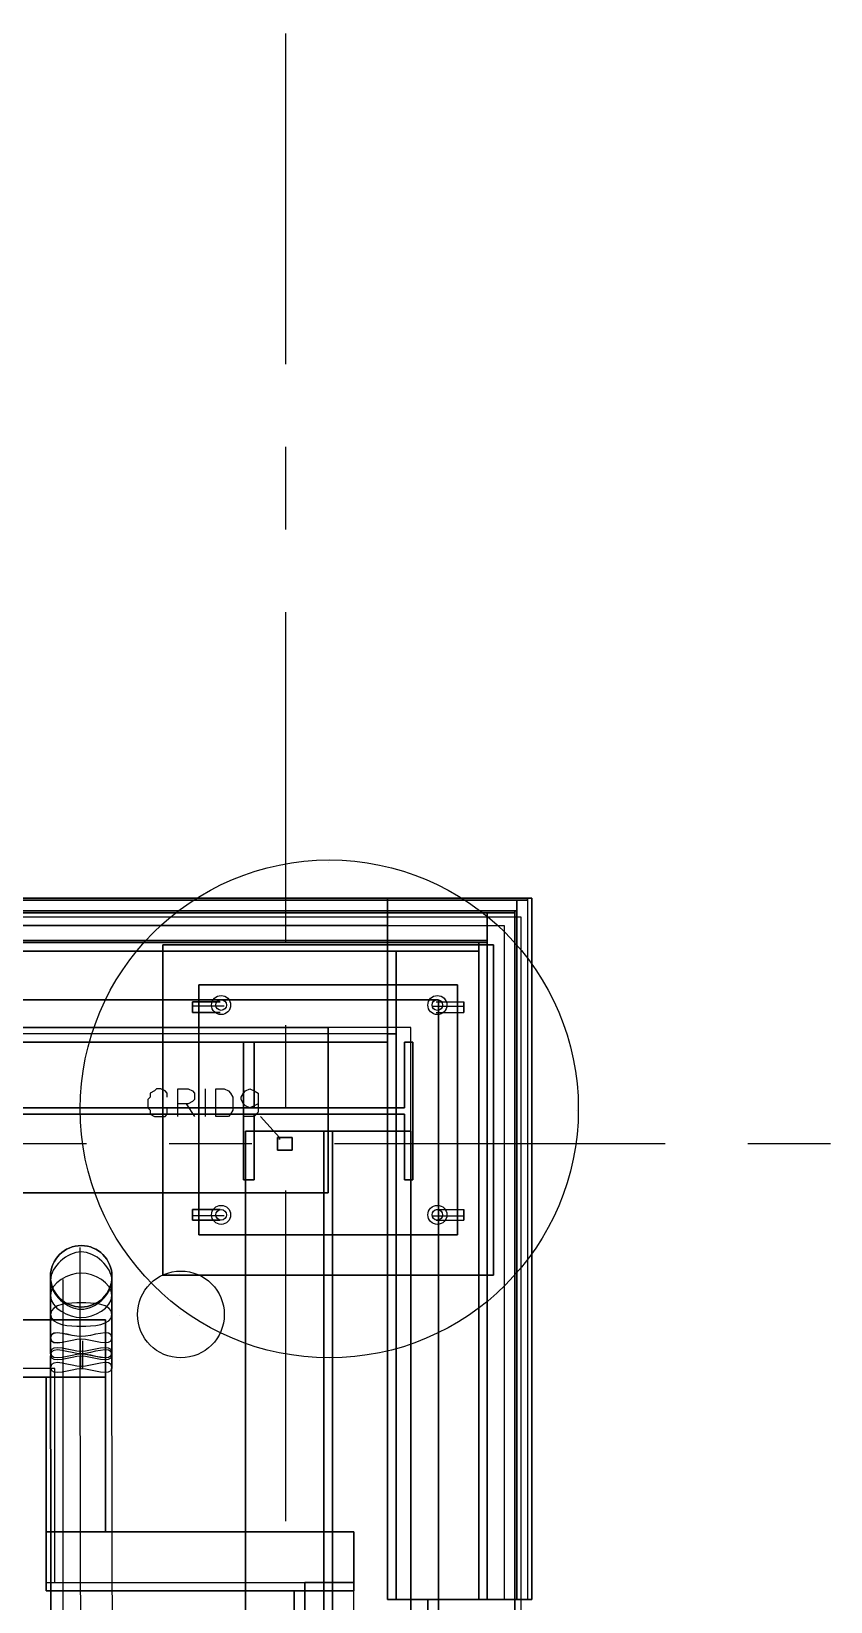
# Model space of a CAD drawing. Header units: metres. Extents: x 114 to 218, y 8 to 180.
# Drawn here: x 199.64 to 205.44, y 75.3 to 86.7 of the extents above; entities that cross this region are included whole.
import ezdxf

# ---------------------------------------------------------------- set-up
doc = ezdxf.new("R2010")
doc.units = ezdxf.units.M
doc.header["$MEASUREMENT"] = 0
for name, color, linetype in [('_Route', 7, 'Continuous'), ('A-2D-GLAZ-CWMG', 7, 'Continuous'), ('A-2D-I-WALL', 7, 'Continuous'), ('A-2D-WALL', 7, 'Continuous'), ('A-3D-GLAZ-CWMG', 7, 'Continuous'), ('A-3D-I-WALL', 7, 'Continuous'), ('A-3D-WALL', 7, 'Continuous'), ('A-TFP-GRID-REFERENCE', 7, 'Continuous'), ('A_GRID', 7, 'Continuous'), ('PL-STO-Pipe', 7, 'Continuous'), ('PL-WA-Connector', 7, 'Continuous'), ('PL-WA-Fitting', 7, 'Continuous'), ('PL-WA-Pipe', 7, 'Continuous'), ('S-3D-BEAM', 7, 'Continuous'), ('S-3D-Cols', 7, 'Continuous'), ('S-3D-FTNG', 7, 'Continuous'), ('S-3D-PILR', 7, 'Continuous'), ('S-3D-SLAB', 7, 'Continuous'), ('S-3D-Steel', 7, 'Continuous'), ('S-3D-WALL', 7, 'Continuous')]:
    doc.layers.add(name, color=color, linetype=linetype)

msp = doc.modelspace()

# ---------------------------------------------------------------- linework, layer by layer
at = {"layer": '_Route', "color": 4, "true_color": 0x00ffff}
msp.add_lwpolyline([(168.404, 68.428), (199.875, 68.428), (199.875, 77.642)], dxfattribs=at)
msp.add_lwpolyline([(168.404, 68.428), (199.875, 68.428), (199.875, 77.642)], dxfattribs=at)
at = {"layer": 'A-2D-GLAZ-CWMG', "color": 9, "true_color": 0xbababa}
msp.add_lwpolyline([(202.521, 75.073), (203.152, 75.073), (203.152, 75.319), (202.521, 75.319), (202.521, 75.073)], dxfattribs=at)
at = {"layer": 'A-2D-I-WALL', "color": 9, "true_color": 0xbababa}
for points in [[(200.183, 77.35), (197.137, 77.35)], [(200.183, 75.811), (200.183, 77.35)], [(199.814, 76.996), (197.137, 76.996), (197.137, 76.934)], [(199.814, 75.442), (199.814, 76.996)], [(197.137, 76.934), (199.752, 76.934)], [(199.752, 76.934), (199.752, 75.381)], [(201.983, 75.811), (200.183, 75.811)], [(201.983, 69.059), (201.983, 75.811)], [(199.752, 75.381), (201.552, 75.381)], [(199.814, 75.442), (201.629, 75.442)], [(201.552, 75.381), (201.552, 69.474)], [(201.629, 69.413), (201.629, 75.442)]]:
    msp.add_lwpolyline(points, dxfattribs=at)
at = {"layer": 'A-2D-WALL', "color": 9, "true_color": 0xbababa}
for points in [[(203.275, 80.411), (197.337, 80.411), (197.337, 79.365)], [(203.244, 80.395), (197.337, 80.395)], [(203.244, 80.395), (203.244, 75.319)], [(203.275, 75.319), (203.275, 80.411)], [(203.167, 80.318), (197.337, 80.318)], [(203.152, 80.303), (197.337, 80.303)], [(203.152, 80.303), (203.152, 75.319)], [(203.167, 80.318), (203.167, 75.319)], [(202.952, 80.103), (197.337, 80.103)], [(202.952, 80.088), (197.337, 80.088)], [(202.89, 80.026), (197.337, 80.026)], [(202.89, 80.026), (202.89, 75.319)], [(202.952, 80.103), (202.952, 75.319)], [(202.952, 80.088), (202.952, 75.319)], [(202.29, 79.426), (197.337, 79.426)], [(197.337, 79.365), (202.229, 79.365)], [(202.229, 79.365), (202.229, 75.319), (203.275, 75.319)], [(202.29, 79.426), (202.29, 75.319)]]:
    msp.add_lwpolyline(points, dxfattribs=at)
at = {"layer": 'A-3D-GLAZ-CWMG', "color": 8, "true_color": 0x808080}
for points in [[(202.521, 75.319), (202.521, 75.319)], [(203.152, 75.073), (203.152, 75.319), (202.521, 75.319), (202.521, 75.073), (203.152, 75.073), (202.521, 75.073), (202.521, 75.319), (203.152, 75.319), (203.152, 75.073)], [(202.521, 75.319), (202.521, 75.319)], [(202.521, 75.319), (202.521, 75.319)], [(202.521, 75.073), (202.521, 75.319), (203.152, 75.319), (203.152, 75.073), (203.152, 75.073), (202.521, 75.073), (202.521, 75.319), (203.152, 75.319), (203.152, 75.073), (202.521, 75.073)], [(202.521, 75.319), (202.521, 75.319)], [(202.521, 68.72), (202.521, 75.319)], [(202.521, 68.72), (202.521, 75.319)], [(203.152, 75.319), (202.521, 75.319), (203.152, 75.319)], [(202.521, 75.319), (202.521, 75.319)], [(202.521, 75.319), (202.521, 75.319)], [(203.152, 75.319), (203.152, 75.319)], [(203.152, 75.319), (203.152, 75.319)], [(203.152, 75.319), (203.152, 75.319)], [(203.152, 75.319), (203.152, 75.319)], [(203.152, 68.72), (203.152, 75.319)], [(203.152, 75.319), (203.152, 68.72)]]:
    msp.add_lwpolyline(points, dxfattribs=at)
at = {"layer": 'A-3D-I-WALL', "color": 42, "true_color": 0xdda500}
for points in [[(197.137, 77.35), (200.183, 77.35), (197.137, 77.35)], [(200.183, 76.934), (200.183, 77.35)], [(200.183, 77.35), (200.183, 76.934)], [(200.183, 77.35), (200.183, 77.35)], [(197.137, 76.934), (199.752, 76.934), (200.183, 76.934), (199.752, 76.934), (197.137, 76.934)], [(199.752, 76.934), (199.752, 76.934)], [(200.183, 76.934), (199.752, 76.934), (200.183, 76.934)], [(199.752, 76.934), (199.752, 75.811), (199.752, 76.934)], [(199.752, 76.934), (199.752, 76.934)], [(200.183, 76.934), (200.183, 76.934)], [(200.183, 76.934), (200.183, 75.811), (200.183, 76.934)], [(200.183, 76.934), (200.183, 76.934)], [(201.983, 75.811), (199.752, 75.811), (199.752, 75.442), (201.629, 75.442), (201.983, 75.442), (201.983, 75.811)], [(199.752, 75.811), (199.752, 75.381), (201.552, 75.381), (201.983, 75.381), (201.983, 75.811), (201.983, 75.442), (201.983, 75.381), (201.552, 75.381), (199.752, 75.381), (199.752, 75.811)], [(201.983, 75.811), (200.183, 75.811), (199.752, 75.811), (201.983, 75.811)], [(199.752, 75.811), (199.752, 75.811)], [(199.752, 75.811), (199.752, 75.811)], [(199.752, 75.811), (200.183, 75.811)], [(200.183, 75.811), (199.752, 75.811)], [(199.752, 75.811), (199.752, 75.811)], [(200.183, 75.811), (200.183, 75.811)], [(200.183, 75.811), (200.183, 75.811)], [(201.983, 75.811), (201.983, 75.811)], [(201.983, 75.811), (201.983, 75.811)], [(199.752, 75.442), (199.752, 75.381), (201.552, 75.381), (201.629, 75.381), (201.629, 75.442)], [(199.752, 75.442), (199.752, 75.442)], [(199.752, 75.381), (199.752, 75.381)], [(199.752, 75.381), (199.752, 75.381)], [(201.629, 69.413), (201.552, 69.413), (201.552, 69.474), (201.552, 75.381), (201.629, 75.381), (201.629, 69.413), (201.629, 69.059), (201.983, 69.059), (201.983, 75.381), (201.983, 75.442), (201.629, 75.442), (201.629, 75.381)], [(201.552, 75.381), (201.552, 75.381)], [(201.552, 75.381), (201.552, 75.381)], [(201.552, 75.381), (201.552, 75.381)], [(201.983, 69.059), (201.983, 75.381), (201.552, 75.381)], [(201.983, 69.059), (201.629, 69.059), (201.552, 69.059), (201.983, 69.059), (201.983, 75.381), (201.552, 75.381), (201.552, 69.474), (201.552, 69.059), (201.552, 69.474), (201.552, 75.381)], [(201.552, 75.381), (201.552, 75.381)], [(201.552, 75.381), (201.552, 75.381)], [(201.629, 75.442), (201.629, 75.442)], [(201.629, 75.442), (201.629, 75.442)], [(201.629, 75.381), (201.629, 75.381)], [(201.629, 75.381), (201.629, 75.381)], [(201.983, 75.442), (201.983, 75.442)], [(201.983, 75.442), (201.983, 75.442)], [(201.983, 75.442), (201.983, 75.442)], [(201.983, 75.381), (201.983, 75.381)], [(201.983, 75.381), (201.983, 75.381)], [(201.983, 75.381), (201.983, 75.381)], [(201.983, 75.381), (201.983, 75.381)]]:
    msp.add_lwpolyline(points, dxfattribs=at)
at = {"layer": 'A-3D-WALL', "color": 113, "true_color": 0x6edda5}
for points in [[(197.337, 80.318), (197.337, 80.395), (202.229, 80.395), (203.167, 80.395), (203.244, 80.395), (203.244, 80.411), (202.229, 80.411), (197.337, 80.411), (197.337, 80.395)], [(202.229, 80.411), (197.337, 80.411), (202.229, 80.411), (197.337, 80.411), (197.337, 79.365)], [(197.337, 79.365), (197.337, 80.411), (202.229, 80.411), (202.229, 79.365), (197.337, 79.365), (202.229, 79.365)], [(197.337, 80.303), (197.337, 80.318), (202.229, 80.318), (203.152, 80.318), (203.167, 80.318), (203.167, 80.395), (202.229, 80.395)], [(202.229, 75.319), (202.229, 75.319), (202.229, 79.365), (202.229, 80.411), (202.229, 80.211), (203.075, 80.211), (203.075, 75.319), (203.275, 75.319), (202.229, 75.319)], [(202.229, 80.411), (202.229, 80.211), (203.075, 80.211), (203.075, 75.319), (203.275, 75.319)], [(203.275, 80.411), (202.229, 80.411), (203.244, 80.411), (203.275, 80.411)], [(202.229, 80.411), (203.275, 80.411), (202.229, 80.411), (202.229, 79.365), (202.229, 75.319), (203.275, 75.319), (203.275, 80.411), (203.275, 75.319), (203.275, 80.411), (203.275, 75.319)], [(202.229, 80.411), (202.229, 80.411)], [(202.229, 80.411), (202.229, 80.211), (202.229, 80.411), (202.229, 79.365)], [(202.229, 80.411), (202.229, 80.411)], [(202.229, 80.411), (202.229, 80.411)], [(202.229, 80.411), (202.229, 80.411)], [(202.229, 80.395), (202.229, 80.395)], [(203.167, 80.395), (203.167, 80.318)], [(203.167, 80.395), (203.244, 80.395)], [(203.167, 80.395), (203.167, 80.395)], [(203.167, 80.395), (203.167, 80.395)], [(203.275, 75.319), (203.275, 80.411), (203.244, 80.411), (203.244, 80.395), (203.244, 75.319), (203.275, 75.319)], [(203.244, 80.411), (203.244, 80.411)], [(203.244, 80.411), (203.244, 80.411)], [(203.244, 80.411), (203.244, 80.411)], [(203.244, 80.395), (203.244, 80.395)], [(203.244, 80.395), (203.244, 80.395)], [(203.275, 80.411), (203.275, 80.411)], [(203.275, 80.411), (203.275, 80.411)], [(203.275, 80.411), (203.275, 80.411)], [(203.275, 80.411), (203.275, 80.411)], [(197.337, 80.103), (197.337, 80.303), (202.229, 80.303), (202.952, 80.303), (203.152, 80.303), (203.152, 80.318), (202.229, 80.318)], [(197.337, 80.088), (197.337, 80.103), (202.229, 80.103), (202.952, 80.103), (202.952, 80.303), (202.229, 80.303)], [(202.229, 80.318), (202.229, 80.318)], [(202.229, 80.303), (202.229, 80.303)], [(202.952, 80.103), (202.952, 75.319), (203.152, 75.319), (203.152, 80.303), (202.952, 80.303), (202.952, 80.103), (202.952, 80.088)], [(202.952, 80.303), (202.952, 80.303)], [(202.952, 80.303), (202.952, 80.303)], [(203.152, 75.319), (203.167, 75.319), (203.167, 80.318), (203.152, 80.318), (203.152, 80.303)], [(203.152, 80.318), (203.152, 80.318)], [(203.152, 80.318), (203.152, 80.318)], [(203.152, 80.303), (203.152, 80.303)], [(203.152, 80.303), (203.152, 80.303)], [(203.167, 80.318), (203.167, 80.318)], [(203.167, 80.318), (203.167, 80.318)], [(197.337, 80.211), (202.229, 80.211), (197.337, 80.211)], [(202.229, 80.211), (202.229, 80.211)], [(202.229, 80.211), (202.229, 80.211)], [(202.229, 80.211), (202.229, 80.211)], [(202.229, 80.211), (202.229, 80.211)], [(203.075, 80.211), (203.075, 80.211)], [(203.075, 80.211), (203.075, 80.211)], [(203.075, 80.211), (203.075, 80.211)], [(197.337, 80.026), (197.337, 80.088), (202.229, 80.088), (202.89, 80.088), (202.952, 80.088), (202.952, 80.103), (202.229, 80.103)], [(197.337, 79.426), (197.337, 80.026), (202.229, 80.026), (202.29, 80.026), (202.89, 80.026), (202.89, 80.088), (202.229, 80.088)], [(202.229, 80.103), (202.229, 80.103)], [(202.229, 80.088), (202.229, 80.088)], [(202.229, 79.426), (202.29, 79.426), (202.29, 80.026), (202.229, 80.026)], [(202.229, 80.026), (202.229, 80.026)], [(202.29, 75.319), (202.89, 75.319), (202.89, 80.026), (202.29, 80.026), (202.29, 79.426)], [(202.29, 80.026), (202.29, 80.026)], [(202.29, 80.026), (202.29, 80.026)], [(202.89, 75.319), (202.952, 75.319), (202.952, 80.088), (202.89, 80.088), (202.89, 80.026)], [(202.89, 80.088), (202.89, 80.088)], [(202.89, 80.088), (202.89, 80.088)], [(202.89, 80.026), (202.89, 80.026)], [(202.89, 80.026), (202.89, 80.026)], [(202.952, 80.103), (202.952, 80.103)], [(202.952, 80.103), (202.952, 80.103)], [(202.952, 80.103), (202.952, 80.103)], [(202.952, 80.103), (202.952, 80.103)], [(202.952, 80.088), (202.952, 80.088)], [(202.952, 80.088), (202.952, 80.088)], [(197.337, 79.365), (202.229, 79.365), (202.229, 79.426), (197.337, 79.426), (197.337, 79.365)], [(202.229, 79.426), (202.229, 79.365), (202.229, 75.319), (202.29, 75.319), (202.29, 79.426), (202.229, 79.426)], [(202.229, 79.426), (202.229, 79.426)], [(202.229, 79.426), (202.229, 79.426)], [(202.229, 79.365), (202.229, 79.365)], [(202.229, 79.365), (202.229, 79.365)], [(202.229, 79.365), (202.229, 79.365)], [(202.229, 79.365), (202.229, 79.365)], [(202.229, 79.365), (202.229, 79.365)], [(202.29, 79.426), (202.29, 79.426)], [(202.29, 79.426), (202.29, 79.426)], [(202.229, 75.319), (202.229, 75.319)], [(202.229, 75.319), (202.229, 75.319)], [(202.29, 75.319), (202.29, 75.319)], [(202.89, 75.319), (202.89, 75.319)], [(202.952, 75.319), (202.952, 75.319)], [(202.952, 75.319), (202.952, 75.319)], [(203.075, 75.319), (203.075, 75.319)], [(203.152, 75.319), (203.152, 75.319)], [(203.167, 75.319), (203.244, 75.319)], [(203.167, 75.319), (203.167, 75.319)], [(203.244, 75.319), (203.244, 75.319)], [(203.275, 75.319), (203.275, 75.319)], [(203.275, 75.319), (203.275, 75.319)]]:
    msp.add_lwpolyline(points, dxfattribs=at)
at = {"layer": 'A-TFP-GRID-REFERENCE', "color": 1, "true_color": 0xff0000}
for points in [[(200.629, 78.965), (200.629, 78.995), (200.614, 79.011), (200.583, 79.026), (200.552, 79.026), (200.537, 79.011), (200.506, 78.995), (200.506, 78.965), (200.49, 78.949), (200.49, 78.888), (200.506, 78.872), (200.506, 78.842), (200.537, 78.826), (200.552, 78.826), (200.583, 78.826), (200.614, 78.826), (200.629, 78.842), (200.629, 78.872), (200.629, 78.888), (200.583, 78.888)], [(200.706, 78.826), (200.706, 79.026), (200.783, 79.026), (200.814, 79.011), (200.829, 78.995), (200.829, 78.98), (200.829, 78.965), (200.829, 78.949), (200.814, 78.934), (200.783, 78.918), (200.706, 78.918)], [(200.906, 79.026), (200.906, 78.826)], [(200.983, 78.826), (200.983, 79.026), (201.044, 79.026), (201.075, 79.011), (201.09, 78.995), (201.106, 78.965), (201.106, 78.949), (201.106, 78.888), (201.106, 78.872), (201.09, 78.842), (201.075, 78.826), (201.044, 78.826), (200.983, 78.826)], [(201.29, 78.949), (201.29, 78.918), (201.26, 78.903), (201.229, 78.888), (201.198, 78.903), (201.183, 78.918), (201.167, 78.949), (201.167, 78.965), (201.183, 78.995), (201.198, 79.011), (201.229, 79.026), (201.26, 79.011), (201.29, 78.995), (201.29, 78.949), (201.29, 78.903), (201.29, 78.857), (201.26, 78.826), (201.229, 78.826), (201.213, 78.826), (201.183, 78.826), (201.183, 78.842)], [(200.767, 78.918), (200.829, 78.826)], [(201.444, 78.672), (201.306, 78.826)], [(201.536, 78.672), (201.429, 78.672), (201.429, 78.58), (201.429, 78.672), (201.536, 78.672)], [(201.429, 78.672), (201.429, 78.672)], [(201.429, 78.672), (201.429, 78.672)], [(201.444, 78.672), (201.444, 78.657), (201.444, 78.657), (201.444, 78.672), (201.444, 78.672)], [(201.536, 78.58), (201.536, 78.672), (201.536, 78.58)], [(201.536, 78.672), (201.536, 78.672)], [(201.536, 78.672), (201.536, 78.672)], [(201.536, 78.58), (201.429, 78.58), (201.536, 78.58)], [(201.429, 78.58), (201.429, 78.58)], [(201.429, 78.58), (201.429, 78.58)], [(201.536, 78.58), (201.536, 78.58)]]:
    msp.add_lwpolyline(points, dxfattribs=at)
at = {"layer": 'A_GRID', "color": 1, "true_color": 0xff0000}
for points in [[(201.49, 84.287), (201.49, 86.686)], [(201.49, 83.087), (201.49, 83.687)], [(201.49, 80.088), (201.49, 82.487)], [(201.49, 78.888), (201.49, 79.488)], [(200.044, 78.626), (197.645, 78.626)], [(201.244, 78.626), (200.644, 78.626)], [(204.244, 78.626), (201.844, 78.626)], [(205.443, 78.626), (204.844, 78.626)], [(201.49, 75.888), (201.49, 78.288)]]:
    msp.add_lwpolyline(points, dxfattribs=at)
at = {"layer": 'PL-STO-Pipe', "color": 9, "true_color": 0xbababa}
for points in [[(200.721, 77.688), (200.721, 77.688)], [(200.721, 77.688), (200.721, 77.688)], [(200.414, 77.38), (200.414, 77.38)], [(200.414, 77.38), (200.414, 77.38)], [(200.721, 77.38), (200.721, 77.38)], [(200.721, 77.38), (200.721, 77.38)], [(200.721, 77.38), (200.721, 77.38)], [(200.721, 77.38), (200.721, 77.38)], [(200.721, 77.38), (200.721, 77.38)], [(200.721, 77.38), (200.721, 77.38)], [(201.044, 77.38), (201.044, 77.38)], [(201.044, 77.38), (201.044, 77.38)], [(201.044, 77.38), (201.044, 77.38)], [(201.044, 77.38), (201.044, 77.38)], [(200.721, 77.057), (200.721, 77.057)], [(200.721, 77.057), (200.721, 77.057)]]:
    msp.add_lwpolyline(points, dxfattribs=at)
msp.add_circle((200.729, 77.388), 0.315, dxfattribs=at)
msp.add_circle((200.729, 77.388), 0.315, dxfattribs=at)
msp.add_circle((200.729, 77.388), 0.315, dxfattribs=at)
msp.add_circle((200.729, 77.388), 0.315, dxfattribs=at)
at = {"layer": 'PL-WA-Connector', "color": 241, "true_color": 0xff7f9f}
for points in [[(199.998, 77.888), (199.998, 77.888)], [(199.998, 77.888), (199.998, 77.888)], [(199.998, 77.888), (199.998, 77.888)], [(199.998, 77.888), (199.998, 77.888)], [(199.998, 77.873), (199.998, 77.873)], [(199.998, 77.873), (199.998, 77.873)], [(199.998, 77.873), (199.998, 77.873)], [(199.998, 77.873), (199.998, 77.873)], [(199.998, 77.873), (199.998, 77.873)], [(199.998, 77.873), (199.998, 77.873)], [(199.783, 77.657), (199.783, 77.657)], [(199.783, 77.657), (199.783, 77.657)], [(199.783, 77.657), (199.783, 77.657)], [(199.783, 77.657), (199.783, 77.657)], [(199.783, 77.657), (199.783, 77.657)], [(199.783, 77.657), (199.783, 77.657)], [(199.783, 77.657), (199.783, 77.657)], [(199.783, 77.657), (199.783, 77.657)], [(199.783, 77.657), (199.783, 77.657)], [(199.783, 77.657), (199.783, 77.657)], [(200.229, 77.657), (200.229, 77.657)], [(200.229, 77.657), (200.229, 77.657)], [(200.229, 77.657), (200.229, 77.657)], [(200.229, 77.657), (200.229, 77.657)], [(200.229, 77.657), (200.229, 77.657)], [(200.229, 77.657), (200.229, 77.657)], [(200.229, 77.657), (200.229, 77.657)], [(200.229, 77.657), (200.229, 77.657)], [(200.229, 77.657), (200.229, 77.657)], [(200.229, 77.657), (200.229, 77.657)], [(200.229, 77.657), (200.229, 77.657)], [(200.229, 77.657), (200.229, 77.657)], [(199.998, 77.426), (199.998, 77.426)], [(199.998, 77.426), (199.998, 77.426)], [(199.998, 77.426), (199.998, 77.426)], [(199.998, 77.426), (199.998, 77.426)], [(199.998, 77.426), (199.998, 77.426)], [(199.998, 77.426), (199.998, 77.426)], [(199.783, 77.211), (199.783, 77.103)], [(199.783, 77.211), (199.783, 76.996)], [(199.783, 77.211), (199.783, 77.103)], [(199.783, 77.211), (199.783, 76.996)], [(199.783, 77.211), (199.783, 77.103)], [(199.783, 77.211), (199.783, 76.996)], [(199.783, 77.211), (199.783, 77.103)], [(199.783, 77.211), (199.783, 76.996)], [(199.998, 77.211), (199.998, 77.103)], [(199.998, 77.211), (199.998, 76.996)], [(199.998, 77.211), (199.998, 77.103)], [(199.998, 77.211), (199.998, 76.996)], [(200.014, 77.196), (200.014, 77.103)], [(200.014, 77.196), (200.014, 76.996)], [(200.014, 77.196), (200.014, 77.103)], [(200.014, 77.196), (200.014, 76.996)], [(200.229, 77.211), (200.229, 77.103)], [(200.229, 77.211), (200.229, 76.996)], [(200.229, 77.211), (200.229, 77.211)], [(200.229, 77.103), (200.229, 77.211)], [(200.229, 76.996), (200.229, 77.211)], [(200.229, 77.211), (200.229, 77.103)], [(200.229, 77.211), (200.229, 76.996)], [(200.229, 77.211), (200.229, 77.211)], [(200.229, 77.103), (200.229, 77.211)], [(200.229, 76.996), (200.229, 77.211)], [(199.783, 76.996), (199.783, 77.088)], [(199.783, 77.088), (199.783, 77.088)], [(199.783, 77.088), (199.783, 76.996)], [(199.783, 76.996), (199.783, 77.088)], [(199.783, 77.088), (199.783, 77.088)], [(199.783, 77.088), (199.783, 76.996)], [(199.998, 76.996), (199.998, 77.088)], [(199.998, 76.996), (199.998, 77.088)], [(200.014, 76.996), (200.014, 77.088)], [(200.014, 76.996), (200.014, 77.088)], [(200.229, 77.103), (200.229, 77.103)], [(200.229, 77.103), (200.229, 77.103)], [(200.229, 76.996), (200.229, 77.088)], [(200.229, 76.996), (200.229, 77.088)], [(200.229, 76.996), (200.229, 77.088)], [(200.229, 76.996), (200.229, 77.088)], [(199.783, 76.996), (199.783, 76.996)], [(199.783, 76.996), (199.783, 76.996)]]:
    msp.add_lwpolyline(points, dxfattribs=at)
msp.add_circle((200.006, 77.665), 0.223, dxfattribs=at)
msp.add_circle((200.006, 77.665), 0.223, dxfattribs=at)
msp.add_circle((200.006, 77.665), 0.223, dxfattribs=at)
msp.add_circle((200.006, 77.665), 0.223, dxfattribs=at)
msp.add_circle((200.006, 77.665), 0.223, dxfattribs=at)
msp.add_circle((200.006, 77.665), 0.223, dxfattribs=at)
msp.add_circle((200.006, 77.665), 0.223, dxfattribs=at)
msp.add_circle((200.006, 77.665), 0.223, dxfattribs=at)
msp.add_circle((200.006, 77.665), 0.223, dxfattribs=at)
msp.add_circle((200.006, 77.665), 0.223, dxfattribs=at)
msp.add_circle((200.006, 77.665), 0.223, dxfattribs=at)
msp.add_circle((200.006, 77.665), 0.223, dxfattribs=at)
for points, start_tangent, end_tangent in [([(200.006, 77.227), (199.783, 77.218)], (-0.999998, -0.00192), (0.003591, -0.999994)), ([(200.006, 77.227), (199.783, 77.218)], (-0.999998, -0.00192), (0.003591, -0.999994)), ([(200.006, 77.227), (199.783, 77.218)], (-0.999998, -0.00192), (0.003591, -0.999994)), ([(200.006, 77.227), (199.783, 77.218)], (-0.999998, -0.00192), (0.003591, -0.999994)), ([(200.229, 77.219), (200.006, 77.227)], (0, 1), (-0.999998, -0.00192)), ([(200.229, 77.219), (200.006, 77.227)], (0, 1), (-0.999998, -0.00192)), ([(200.229, 77.219), (200.006, 77.227)], (0, 1), (-0.999998, -0.00192)), ([(200.229, 77.219), (200.006, 77.227)], (0, 1), (-0.999998, -0.00192)), ([(199.783, 77.218), (200.006, 77.211)], (0, -1), (0.999998, 0.00192)), ([(199.783, 77.218), (200.006, 77.211)], (0, -1), (0.999998, 0.00192)), ([(199.783, 77.218), (200.006, 77.211)], (0, -1), (0.999998, 0.00192)), ([(199.783, 77.218), (200.006, 77.211)], (0, -1), (0.999998, 0.00192)), ([(200.006, 77.119), (199.783, 77.111)], (-0.999998, -0.00192), (0.003591, -0.999994)), ([(200.006, 77.119), (199.783, 77.111)], (-0.999998, -0.00192), (0.003591, -0.999994)), ([(200.006, 77.103), (199.783, 77.095)], (-0.999998, -0.00192), (0.003591, -0.999994)), ([(200.006, 77.103), (199.783, 77.095)], (-0.999998, -0.00192), (0.003591, -0.999994)), ([(200.006, 77.211), (200.229, 77.219)], (0.999998, 0.00192), (-0.003591, 0.999994)), ([(200.006, 77.211), (200.229, 77.219)], (0.999998, 0.00192), (-0.003591, 0.999994)), ([(200.006, 77.211), (200.229, 77.219)], (0.999998, 0.00192), (-0.003591, 0.999994)), ([(200.006, 77.211), (200.229, 77.219)], (0.999998, 0.00192), (-0.003591, 0.999994)), ([(200.229, 77.112), (200.006, 77.119)], (0, 1), (-0.999998, -0.001858)), ([(200.229, 77.112), (200.006, 77.119)], (0, 1), (-0.999998, -0.001858)), ([(200.229, 77.096), (200.006, 77.103)], (0, 1), (-0.999998, -0.001858)), ([(200.229, 77.096), (200.006, 77.103)], (0, 1), (-0.999998, -0.001858)), ([(199.783, 77.111), (200.006, 77.103)], (0, -1), (0.999998, 0.00192)), ([(199.783, 77.111), (200.006, 77.103)], (0, -1), (0.999998, 0.00192)), ([(199.783, 77.095), (200.006, 77.088)], (0, -1), (0.999998, 0.00192)), ([(199.783, 77.095), (200.006, 77.088)], (0, -1), (0.999998, 0.00192)), ([(200.006, 77.011), (199.783, 77.003)], (-0.999998, -0.001858), (0.003591, -0.999994)), ([(200.006, 77.011), (199.783, 77.003)], (-0.999998, -0.001858), (0.003591, -0.999994)), ([(200.006, 77.011), (199.783, 77.003)], (-0.999998, -0.001858), (0.003591, -0.999994)), ([(200.006, 77.011), (199.783, 77.003)], (-0.999998, -0.001858), (0.003591, -0.999994)), ([(200.006, 77.103), (200.229, 77.112)], (0.999998, 0.001858), (-0.003591, 0.999994)), ([(200.006, 77.103), (200.229, 77.112)], (0.999998, 0.001858), (-0.003591, 0.999994)), ([(200.006, 77.088), (200.229, 77.096)], (0.999998, 0.001858), (-0.003591, 0.999994)), ([(200.006, 77.088), (200.229, 77.096)], (0.999998, 0.001858), (-0.003591, 0.999994)), ([(200.229, 77.004), (200.006, 77.011)], (0, 1), (-0.999998, -0.00192)), ([(200.229, 77.004), (200.006, 77.011)], (0, 1), (-0.999998, -0.00192)), ([(200.229, 77.004), (200.006, 77.011)], (0, 1), (-0.999998, -0.00192)), ([(200.229, 77.004), (200.006, 77.011)], (0, 1), (-0.999998, -0.00192)), ([(199.783, 77.003), (200.006, 76.996)], (0, -1), (0.999998, 0.001858)), ([(199.783, 77.003), (200.006, 76.996)], (0, -1), (0.999998, 0.001858)), ([(199.783, 77.003), (200.006, 76.996)], (0, -1), (0.999998, 0.001858)), ([(199.783, 77.003), (200.006, 76.996)], (0, -1), (0.999998, 0.001858)), ([(200.006, 76.996), (200.229, 77.004)], (0.999998, 0.00192), (-0.003591, 0.999994)), ([(200.006, 76.996), (200.229, 77.004)], (0.999998, 0.00192), (-0.003591, 0.999994)), ([(200.006, 76.996), (200.229, 77.004)], (0.999998, 0.00192), (-0.003591, 0.999994)), ([(200.006, 76.996), (200.229, 77.004)], (0.999998, 0.00192), (-0.003591, 0.999994))]:
    msp.add_spline(points, degree=3, dxfattribs=dict(at, start_tangent=start_tangent, end_tangent=end_tangent))
at = {"layer": 'PL-WA-Fitting', "color": 241, "true_color": 0xff7f9f}
for points in [[(199.998, 77.873), (199.998, 77.873)], [(199.998, 77.211), (199.998, 77.411), (199.998, 77.596), (199.998, 77.749), (199.998, 77.842), (199.998, 77.873)], [(199.998, 77.873), (199.998, 77.873)], [(199.998, 77.211), (199.998, 77.411), (199.998, 77.596), (199.998, 77.749), (199.998, 77.842), (199.998, 77.873)], [(199.783, 77.657), (199.783, 77.657)], [(199.783, 77.211), (199.783, 77.38), (199.783, 77.519), (199.783, 77.626), (199.783, 77.657)], [(199.783, 77.657), (199.783, 77.657)], [(199.783, 77.657), (199.783, 77.657), (199.783, 77.626), (199.783, 77.519), (199.783, 77.38), (199.783, 77.211)], [(199.783, 77.657), (199.783, 77.657)], [(199.783, 77.211), (199.783, 77.38), (199.783, 77.519), (199.783, 77.626), (199.783, 77.657)], [(199.783, 77.657), (199.783, 77.657)], [(199.783, 77.657), (199.783, 77.657), (199.783, 77.626), (199.783, 77.519), (199.783, 77.38), (199.783, 77.211)], [(200.229, 77.657), (200.229, 77.657)], [(200.229, 77.211), (200.229, 77.38), (200.229, 77.519), (200.229, 77.626), (200.229, 77.657)], [(200.229, 77.657), (200.229, 77.657)], [(200.229, 77.657), (200.229, 77.657), (200.229, 77.626), (200.229, 77.519), (200.229, 77.38), (200.229, 77.211)], [(200.229, 77.657), (200.229, 77.657)], [(200.229, 77.211), (200.229, 77.38), (200.229, 77.519), (200.229, 77.626), (200.229, 77.657)], [(200.229, 77.657), (200.229, 77.657)], [(200.229, 77.657), (200.229, 77.657), (200.229, 77.626), (200.229, 77.519), (200.229, 77.38), (200.229, 77.211)], [(199.998, 77.426), (199.998, 77.426)], [(199.998, 77.211), (199.998, 77.319), (199.998, 77.411), (199.998, 77.426)], [(199.998, 77.426), (199.998, 77.426)], [(199.998, 77.426), (199.998, 77.426)], [(199.998, 77.211), (199.998, 77.319), (199.998, 77.411), (199.998, 77.426)], [(199.998, 77.426), (199.998, 77.426)], [(199.783, 77.103), (199.783, 77.211)], [(199.783, 77.211), (199.783, 77.103)], [(199.783, 77.103), (199.783, 77.211)], [(199.783, 77.211), (199.783, 77.103)], [(199.998, 77.103), (199.998, 77.211)], [(199.998, 77.103), (199.998, 77.211)], [(199.998, 77.211), (199.998, 77.211)], [(199.998, 77.103), (199.998, 77.211)], [(199.998, 77.103), (199.998, 77.211)], [(199.998, 77.211), (199.998, 77.211)], [(200.229, 77.103), (200.229, 77.211)], [(200.229, 77.103), (200.229, 77.211)], [(200.229, 77.103), (200.229, 77.211)], [(200.229, 77.103), (200.229, 77.211)], [(199.998, 77.103), (199.998, 77.103)], [(199.998, 77.103), (199.998, 77.103)]]:
    msp.add_lwpolyline(points, dxfattribs=at)
msp.add_circle((200.006, 77.665), 0.223, dxfattribs=at)
msp.add_circle((200.006, 77.665), 0.223, dxfattribs=at)
msp.add_circle((200.006, 77.665), 0.223, dxfattribs=at)
msp.add_circle((200.006, 77.665), 0.223, dxfattribs=at)
msp.add_circle((200.006, 77.665), 0.223, dxfattribs=at)
msp.add_circle((200.006, 77.665), 0.223, dxfattribs=at)
for start, end in [(0, 180), (0, 180), (180, 0), (180, 0)]:
    msp.add_arc((200.006, 77.665), 0.223, start, end, dxfattribs=at)
for points, start_tangent, end_tangent in [([(200.006, 77.842), (199.783, 77.634)], (-1, 0), (0, -1)), ([(200.006, 77.842), (199.783, 77.634)], (-1, 0), (0, -1)), ([(200.229, 77.634), (200.006, 77.842)], (0, 1), (-1, 0)), ([(200.229, 77.634), (200.006, 77.842)], (0, 1), (-1, 0)), ([(200.006, 77.688), (199.783, 77.526)], (-1, 0), (0, -1)), ([(200.006, 77.688), (199.783, 77.526)], (-1, 0), (0, -1)), ([(199.783, 77.634), (200.006, 77.426)], (0, -1), (1, 0)), ([(199.783, 77.634), (200.006, 77.426)], (0, -1), (1, 0)), ([(200.229, 77.526), (200.006, 77.688)], (0, 1), (-1, 0)), ([(200.229, 77.526), (200.006, 77.688)], (0, 1), (-1, 0)), ([(200.006, 77.426), (200.229, 77.634)], (1, 0), (0, 1)), ([(200.006, 77.426), (200.229, 77.634)], (1, 0), (0, 1)), ([(199.783, 77.526), (200.006, 77.365)], (0, -1), (1, 0)), ([(199.783, 77.526), (200.006, 77.365)], (0, -1), (1, 0)), ([(200.006, 77.365), (200.229, 77.526)], (1, 0), (0, 1)), ([(200.006, 77.365), (200.229, 77.526)], (1, 0), (0, 1)), ([(200.006, 77.473), (199.783, 77.388)], (-1, 0), (0, -1)), ([(200.006, 77.473), (199.783, 77.388)], (-1, 0), (0, -1)), ([(200.229, 77.388), (200.006, 77.473)], (0, 1), (-1, 0)), ([(200.229, 77.388), (200.006, 77.473)], (0, 1), (-1, 0)), ([(199.783, 77.388), (200.006, 77.303)], (0, -1), (1, 0)), ([(199.783, 77.388), (200.006, 77.303)], (0, -1), (1, 0)), ([(200.006, 77.227), (199.783, 77.219)], (-1, 0), (0, -1)), ([(200.006, 77.227), (199.783, 77.219)], (-1, 0), (0, -1)), ([(200.006, 77.303), (200.229, 77.388)], (1, 0), (0, 1)), ([(200.006, 77.303), (200.229, 77.388)], (1, 0), (0, 1)), ([(200.229, 77.219), (200.006, 77.227)], (0, 1), (-1, 0)), ([(200.229, 77.219), (200.006, 77.227)], (0, 1), (-1, 0)), ([(199.783, 77.219), (200.006, 77.211)], (0, -1), (1, 0)), ([(199.783, 77.219), (200.006, 77.211)], (0, -1), (1, 0)), ([(200.006, 77.119), (199.783, 77.111)], (-1, 0), (0, -1)), ([(200.006, 77.119), (199.783, 77.111)], (-1, 0), (0, -1)), ([(200.006, 77.211), (200.229, 77.219)], (1, 0), (0, 1)), ([(200.006, 77.211), (200.229, 77.219)], (1, 0), (0, 1)), ([(200.229, 77.111), (200.006, 77.119)], (0, 1), (-1, 0)), ([(200.229, 77.111), (200.006, 77.119)], (0, 1), (-1, 0)), ([(199.783, 77.111), (200.006, 77.103)], (0, -1), (1, 0)), ([(199.783, 77.111), (200.006, 77.103)], (0, -1), (1, 0)), ([(200.006, 77.103), (200.229, 77.111)], (1, 0), (0, 1)), ([(200.006, 77.103), (200.229, 77.111)], (1, 0), (0, 1))]:
    msp.add_spline(points, degree=3, dxfattribs=dict(at, start_tangent=start_tangent, end_tangent=end_tangent))
at = {"layer": 'PL-WA-Pipe', "color": 241, "true_color": 0xff7f9f}
for points in [[(199.998, 77.873), (199.998, 77.873)], [(199.998, 77.873), (199.998, 77.873)], [(199.783, 77.657), (199.783, 77.657)], [(199.783, 77.657), (199.783, 77.657)], [(199.783, 77.657), (199.783, 77.657)], [(199.783, 77.657), (199.783, 77.657)], [(199.998, 77.657), (199.998, 77.657)], [(199.998, 77.657), (199.998, 77.657)], [(199.998, 77.657), (199.998, 77.657)], [(199.998, 77.657), (199.998, 77.657)], [(200.229, 77.657), (200.229, 77.657)], [(200.229, 77.657), (200.229, 77.657)], [(200.229, 77.657), (200.229, 77.657)], [(200.229, 77.657), (200.229, 77.657)], [(200.229, 77.657), (200.229, 77.657)], [(200.229, 77.657), (200.229, 77.657)], [(199.998, 77.426), (199.998, 77.442)], [(199.998, 77.426), (199.998, 77.442)], [(199.798, 68.982), (199.783, 77.088)], [(199.783, 77.088), (199.798, 68.982)], [(199.798, 68.982), (199.783, 77.088)], [(199.783, 77.088), (199.798, 68.982)], [(200.014, 68.982), (199.998, 77.088)], [(200.014, 68.982), (199.998, 77.088)], [(200.014, 68.982), (199.998, 77.088)], [(200.014, 68.982), (199.998, 77.088)], [(200.244, 68.982), (200.229, 77.088)], [(200.229, 77.088), (200.229, 77.088)], [(200.244, 68.982), (200.229, 77.088)], [(200.244, 68.982), (200.229, 77.088)], [(200.229, 77.088), (200.229, 77.088)], [(200.244, 68.982), (200.229, 77.088)]]:
    msp.add_lwpolyline(points, dxfattribs=at)
msp.add_circle((200.006, 77.665), 0.223, dxfattribs=at)
msp.add_circle((200.006, 77.665), 0.223, dxfattribs=at)
msp.add_circle((200.006, 77.665), 0.223, dxfattribs=at)
msp.add_circle((200.006, 77.665), 0.223, dxfattribs=at)
for points, start_tangent, end_tangent in [([(200.006, 77.103), (199.783, 77.095)], (-0.999998, -0.00192), (0.003591, -0.999994)), ([(200.006, 77.103), (199.783, 77.095)], (-0.999998, -0.00192), (0.003591, -0.999994)), ([(200.229, 77.096), (200.006, 77.103)], (0, 1), (-0.999998, -0.001858)), ([(200.229, 77.096), (200.006, 77.103)], (0, 1), (-0.999998, -0.001858)), ([(199.783, 77.095), (200.006, 77.088)], (0, -1), (0.999998, 0.00192)), ([(199.783, 77.095), (200.006, 77.088)], (0, -1), (0.999998, 0.00192)), ([(200.006, 77.088), (200.229, 77.096)], (0.999998, 0.001858), (-0.003591, 0.999994)), ([(200.006, 77.088), (200.229, 77.096)], (0.999998, 0.001858), (-0.003591, 0.999994))]:
    msp.add_spline(points, degree=3, dxfattribs=dict(at, start_tangent=start_tangent, end_tangent=end_tangent))
at = {"layer": 'S-3D-BEAM', "color": 4, "true_color": 0x00ffff}
for points in [[(201.798, 79.472), (167.143, 79.472), (201.798, 79.472)], [(167.143, 78.272), (167.143, 79.472), (167.143, 79.472), (201.798, 79.472), (201.798, 78.272), (167.143, 78.272)], [(167.143, 79.472), (167.143, 78.272), (167.143, 78.272), (201.798, 78.272), (201.798, 79.472), (167.143, 79.472)], [(201.798, 79.472), (167.143, 79.472), (201.798, 79.472)], [(167.143, 78.888), (167.143, 79.472), (167.143, 79.472), (201.798, 79.472), (201.798, 78.888), (167.143, 78.888)], [(167.143, 78.888), (167.143, 79.472), (167.143, 78.888), (167.143, 78.888), (201.798, 78.888), (201.798, 79.472), (167.143, 79.472), (167.143, 79.472), (167.143, 78.272), (167.143, 78.842)], [(201.798, 78.888), (201.798, 79.472), (201.798, 78.272), (201.798, 78.842)], [(201.798, 78.888), (201.798, 79.472), (201.798, 79.472), (201.798, 78.272), (201.798, 78.842)], [(201.798, 78.888), (167.143, 78.888), (201.798, 78.888)], [(201.798, 78.888), (201.798, 78.888)], [(167.143, 78.842), (167.143, 78.272), (167.143, 78.272), (201.798, 78.272), (201.798, 78.842), (167.143, 78.842)], [(201.798, 78.842), (167.143, 78.842), (201.798, 78.842)], [(167.143, 78.272), (167.143, 78.842), (167.143, 78.842), (201.798, 78.842), (201.798, 78.272), (167.143, 78.272)], [(201.798, 78.842), (201.798, 78.842)], [(201.198, 78.719), (201.198, 24.267), (201.198, 78.719)], [(202.398, 24.267), (201.198, 24.267), (201.198, 24.267), (201.198, 78.719), (202.398, 78.719), (202.398, 24.267)], [(201.198, 24.267), (202.398, 24.267), (202.398, 24.267), (202.398, 78.719), (201.198, 78.719), (201.198, 24.267)], [(201.198, 78.719), (201.198, 24.267), (201.198, 78.719)], [(201.767, 24.267), (201.198, 24.267), (201.198, 24.267), (201.198, 78.719), (201.767, 78.719), (201.767, 24.267)], [(201.767, 24.267), (201.198, 24.267), (201.767, 24.267), (201.767, 24.267), (201.767, 78.719), (201.198, 78.719), (201.198, 24.267), (202.398, 24.267), (201.829, 24.267)], [(201.767, 78.719), (201.198, 78.719), (202.398, 78.719), (201.829, 78.719)], [(201.767, 78.719), (201.198, 78.719), (201.198, 78.719), (202.398, 78.719), (201.829, 78.719)], [(201.767, 78.719), (201.767, 24.267), (201.767, 78.719)], [(201.767, 78.719), (201.767, 78.719)], [(201.829, 24.267), (202.398, 24.267), (202.398, 24.267), (202.398, 78.719), (201.829, 78.719), (201.829, 24.267)], [(201.829, 78.719), (201.829, 24.267), (201.829, 78.719)], [(202.398, 24.267), (201.829, 24.267), (201.829, 24.267), (201.829, 78.719), (202.398, 78.719), (202.398, 24.267)], [(201.829, 78.719), (201.829, 78.719)], [(202.398, 78.719), (202.398, 24.267), (202.398, 78.719)], [(202.398, 78.719), (202.398, 24.267), (202.398, 78.719)], [(202.398, 78.719), (202.398, 78.719)], [(201.798, 78.272), (167.143, 78.272), (201.798, 78.272)], [(201.798, 78.272), (167.143, 78.272), (201.798, 78.272)], [(201.798, 78.272), (201.798, 78.272)]]:
    msp.add_lwpolyline(points, dxfattribs=at)
at = {"layer": 'S-3D-Cols', "color": 112, "true_color": 0x00dd6e}
for points in [[(201.183, 79.365), (201.183, 79.365), (201.183, 78.365), (201.183, 79.365)], [(201.26, 79.365), (201.26, 79.365), (201.183, 79.365), (201.26, 79.365)], [(201.26, 78.888), (201.26, 79.365), (201.183, 79.365), (201.183, 78.365), (201.26, 78.365), (201.183, 78.365), (201.26, 78.365), (201.26, 78.842)], [(201.183, 79.365), (201.26, 79.365), (201.26, 78.888), (202.352, 78.888), (202.352, 79.365), (202.413, 79.365), (202.413, 78.365), (202.352, 78.365), (202.352, 78.842), (201.26, 78.842), (201.26, 78.365), (201.183, 78.365), (201.183, 79.365)], [(201.26, 78.888), (201.26, 78.888), (201.26, 79.365), (201.26, 78.888)], [(202.352, 79.365), (202.352, 79.365), (202.352, 78.888), (202.352, 79.365)], [(202.413, 79.365), (202.413, 79.365), (202.352, 79.365), (202.413, 79.365)], [(202.413, 78.365), (202.413, 79.365), (202.352, 79.365), (202.352, 78.888)], [(202.413, 78.365), (202.413, 78.365), (202.413, 79.365), (202.413, 78.365)], [(202.352, 78.888), (202.352, 78.888), (201.26, 78.888), (202.352, 78.888)], [(201.26, 78.888), (202.352, 78.888)], [(201.26, 78.842), (201.26, 78.842), (202.352, 78.842), (201.26, 78.842)], [(201.26, 78.365), (201.26, 78.365), (201.26, 78.842), (201.26, 78.365)], [(201.26, 78.842), (202.352, 78.842)], [(202.352, 78.842), (202.352, 78.842), (202.352, 78.365), (202.352, 78.842)], [(202.413, 78.365), (202.352, 78.365), (202.352, 78.842)], [(201.183, 78.365), (201.183, 78.365)], [(202.352, 78.365), (202.352, 78.365), (202.413, 78.365), (202.352, 78.365)]]:
    msp.add_lwpolyline(points, dxfattribs=at)
at = {"layer": 'S-3D-FTNG', "color": 254, "true_color": 0xdcdcdc}
for points in [[(200.598, 80.072), (202.998, 80.072), (202.998, 77.673), (200.598, 77.673), (200.598, 80.072), (200.598, 77.673), (202.998, 77.673), (202.998, 80.072), (200.598, 80.072)], [(200.598, 80.072), (200.598, 80.072)], [(202.998, 80.072), (202.998, 80.072)], [(200.598, 77.673), (200.598, 77.673)], [(200.598, 77.673), (200.598, 77.673)], [(202.998, 77.673), (202.998, 77.673)]]:
    msp.add_lwpolyline(points, dxfattribs=at)
at = {"layer": 'S-3D-PILR', "color": 8, "true_color": 0x808080}
for points in [[(201.798, 80.672), (201.798, 80.672)], [(199.998, 78.872), (199.998, 78.872)], [(203.598, 78.872), (203.598, 78.872)], [(201.798, 77.073), (201.798, 77.073)]]:
    msp.add_lwpolyline(points, dxfattribs=at)
msp.add_circle((201.806, 78.88), 1.807, dxfattribs=at)
msp.add_circle((201.806, 78.88), 1.807, dxfattribs=at)
at = {"layer": 'S-3D-SLAB', "color": 51, "true_color": 0xffff7f}
for points in [[(126.489, 23.467), (126.489, 163.072), (202.598, 163.072), (202.598, 106.867), (197.506, 106.867), (197.506, 104.498), (198.106, 104.498), (198.106, 100.484), (197.506, 100.484), (197.506, 79.672), (202.598, 79.672), (202.598, 23.467), (126.489, 23.467)], [(202.598, 23.467), (202.598, 79.672), (197.506, 79.672), (197.506, 100.484), (198.106, 100.484), (198.106, 104.498), (197.506, 104.498), (197.506, 106.867), (202.598, 106.867)], [(202.598, 79.672), (202.598, 79.672)], [(202.598, 79.672), (202.598, 79.672)]]:
    msp.add_lwpolyline(points, dxfattribs=at)
at = {"layer": 'S-3D-Steel', "color": 4, "true_color": 0x00ffff}
for points in [[(200.86, 79.78), (200.86, 77.965), (202.736, 77.965), (202.736, 79.78), (202.736, 77.965), (200.86, 77.965), (200.86, 79.78), (202.736, 79.78), (200.86, 79.78)], [(200.86, 79.78), (200.86, 79.78)], [(201.013, 79.688), (201.013, 79.688)], [(202.582, 79.688), (202.582, 79.688)], [(202.736, 79.78), (202.736, 79.78)], [(200.814, 79.58), (200.814, 79.595), (200.814, 79.626), (200.814, 79.657), (200.814, 79.626), (200.814, 79.595), (200.814, 79.58)], [(201.013, 79.657), (200.814, 79.657)], [(200.814, 79.657), (201.013, 79.657)], [(201.044, 79.626), (200.814, 79.626)], [(200.983, 79.626), (200.814, 79.626)], [(200.814, 79.626), (200.814, 79.626)], [(201.013, 79.58), (200.814, 79.58)], [(200.814, 79.58), (201.013, 79.58)], [(200.952, 79.626), (200.952, 79.626)], [(200.983, 79.626), (200.983, 79.626)], [(200.983, 79.626), (200.983, 79.626)], [(201.013, 79.657), (201.013, 79.657)], [(201.013, 79.58), (201.013, 79.58)], [(201.013, 79.565), (201.013, 79.565)], [(201.044, 79.626), (201.044, 79.626)], [(201.075, 79.626), (201.075, 79.626)], [(202.521, 79.626), (202.521, 79.626)], [(202.552, 79.626), (202.782, 79.626)], [(202.552, 79.626), (202.552, 79.626)], [(202.582, 79.657), (202.782, 79.657)], [(202.582, 79.657), (202.582, 79.657)], [(202.582, 79.657), (202.782, 79.657)], [(202.582, 79.58), (202.782, 79.58)], [(202.582, 79.58), (202.582, 79.58)], [(202.582, 79.58), (202.782, 79.58)], [(202.582, 79.565), (202.582, 79.565)], [(202.629, 79.626), (202.782, 79.626)], [(202.629, 79.626), (202.629, 79.626)], [(202.629, 79.626), (202.629, 79.626)], [(202.644, 79.626), (202.644, 79.626)], [(202.782, 79.58), (202.782, 79.595), (202.782, 79.626), (202.782, 79.657), (202.782, 79.626), (202.782, 79.595), (202.782, 79.58)], [(202.782, 79.626), (202.782, 79.626)], [(200.814, 78.072), (200.814, 78.088), (200.814, 78.103), (200.814, 78.134), (200.814, 78.149), (200.814, 78.134), (200.814, 78.103), (200.814, 78.088), (200.814, 78.072)], [(201.013, 78.149), (200.814, 78.149)], [(200.814, 78.149), (201.013, 78.149)], [(201.044, 78.103), (200.814, 78.103)], [(200.983, 78.103), (200.814, 78.103)], [(200.814, 78.103), (200.814, 78.103)], [(200.952, 78.103), (200.952, 78.103)], [(200.983, 78.103), (200.983, 78.103)], [(200.983, 78.103), (200.983, 78.103)], [(201.013, 78.165), (201.013, 78.165)], [(201.013, 78.149), (201.013, 78.149)], [(201.044, 78.103), (201.044, 78.103)], [(201.075, 78.103), (201.075, 78.103)], [(202.521, 78.103), (202.521, 78.103)], [(202.552, 78.103), (202.782, 78.103)], [(202.552, 78.103), (202.552, 78.103)], [(202.582, 78.165), (202.582, 78.165)], [(202.582, 78.149), (202.782, 78.149)], [(202.582, 78.149), (202.582, 78.149)], [(202.582, 78.149), (202.782, 78.149)], [(202.629, 78.103), (202.782, 78.103)], [(202.629, 78.103), (202.629, 78.103)], [(202.629, 78.103), (202.629, 78.103)], [(202.644, 78.103), (202.644, 78.103)], [(202.782, 78.072), (202.782, 78.088), (202.782, 78.103), (202.782, 78.134), (202.782, 78.149), (202.782, 78.134), (202.782, 78.103), (202.782, 78.088), (202.782, 78.072)], [(202.782, 78.103), (202.782, 78.103)], [(201.013, 78.072), (200.814, 78.072)], [(200.814, 78.072), (201.013, 78.072)], [(200.86, 77.965), (200.86, 77.965)], [(201.013, 78.072), (201.013, 78.072)], [(201.013, 78.042), (201.013, 78.042)], [(202.582, 78.072), (202.782, 78.072)], [(202.582, 78.072), (202.582, 78.072)], [(202.582, 78.072), (202.782, 78.072)], [(202.582, 78.042), (202.582, 78.042)], [(202.736, 77.965), (202.736, 77.965)], [(202.736, 77.965), (202.736, 77.965)]]:
    msp.add_lwpolyline(points, dxfattribs=at)
for centre, radius in [((201.021, 79.634), 0.0692), ((201.021, 79.634), 0.0692), ((201.021, 79.634), 0.0385), ((201.021, 79.634), 0.0385), ((202.59, 79.634), 0.0692), ((202.59, 79.634), 0.0692), ((202.59, 79.634), 0.0384), ((202.59, 79.634), 0.0385), ((201.021, 78.111), 0.0692), ((201.021, 78.111), 0.0692), ((201.021, 78.111), 0.0385), ((201.021, 78.111), 0.0385), ((202.59, 78.111), 0.0692), ((202.59, 78.111), 0.0692), ((202.59, 78.111), 0.0384), ((202.59, 78.111), 0.0385)]:
    msp.add_circle(centre, radius, dxfattribs=at)
at = {"layer": 'S-3D-WALL', "color": 81, "true_color": 0x9fff7f}
for points in [[(202.598, 23.467), (126.489, 23.467), (126.489, 22.867), (203.198, 22.867), (203.198, 80.272), (198.106, 80.272), (198.106, 106.267), (203.198, 106.267), (203.198, 163.672), (126.489, 163.672), (126.489, 163.072)], [(126.489, 22.867), (126.489, 23.467), (202.598, 23.467), (202.598, 79.672), (197.506, 79.672), (197.506, 106.867), (202.598, 106.867), (202.598, 163.072), (126.489, 163.072), (126.489, 163.672), (126.489, 163.672)], [(202.398, 23.667), (126.489, 23.667), (126.489, 22.867), (203.198, 22.867), (203.198, 80.272), (198.106, 80.272), (198.106, 106.267), (203.198, 106.267), (203.198, 163.672), (126.489, 163.672), (126.489, 162.872)], [(126.489, 22.867), (126.489, 23.667), (202.398, 23.667), (202.398, 79.472), (197.291, 79.472), (197.291, 107.067), (202.398, 107.067), (202.398, 162.872), (126.489, 162.872), (126.489, 163.672), (126.489, 163.672)], [(203.198, 80.272), (198.106, 80.272), (198.106, 106.267)], [(203.198, 80.272), (198.106, 80.272), (198.106, 106.267)], [(203.198, 22.867), (203.198, 80.272)], [(203.198, 80.272), (203.198, 80.272)], [(203.198, 80.272), (203.198, 80.272)], [(203.198, 22.867), (203.198, 80.272)], [(203.198, 80.272), (203.198, 80.272)], [(203.198, 80.272), (203.198, 80.272)], [(202.598, 79.672), (197.506, 79.672)], [(202.598, 23.467), (202.598, 79.672)], [(202.598, 79.672), (202.598, 79.672)], [(202.598, 79.672), (202.598, 79.672)], [(202.398, 79.472), (197.291, 79.472)], [(202.398, 23.667), (202.398, 79.472)], [(202.398, 79.472), (202.398, 79.472)], [(202.398, 79.472), (202.398, 79.472)]]:
    msp.add_lwpolyline(points, dxfattribs=at)

doc.saveas('drawing.dxf')
